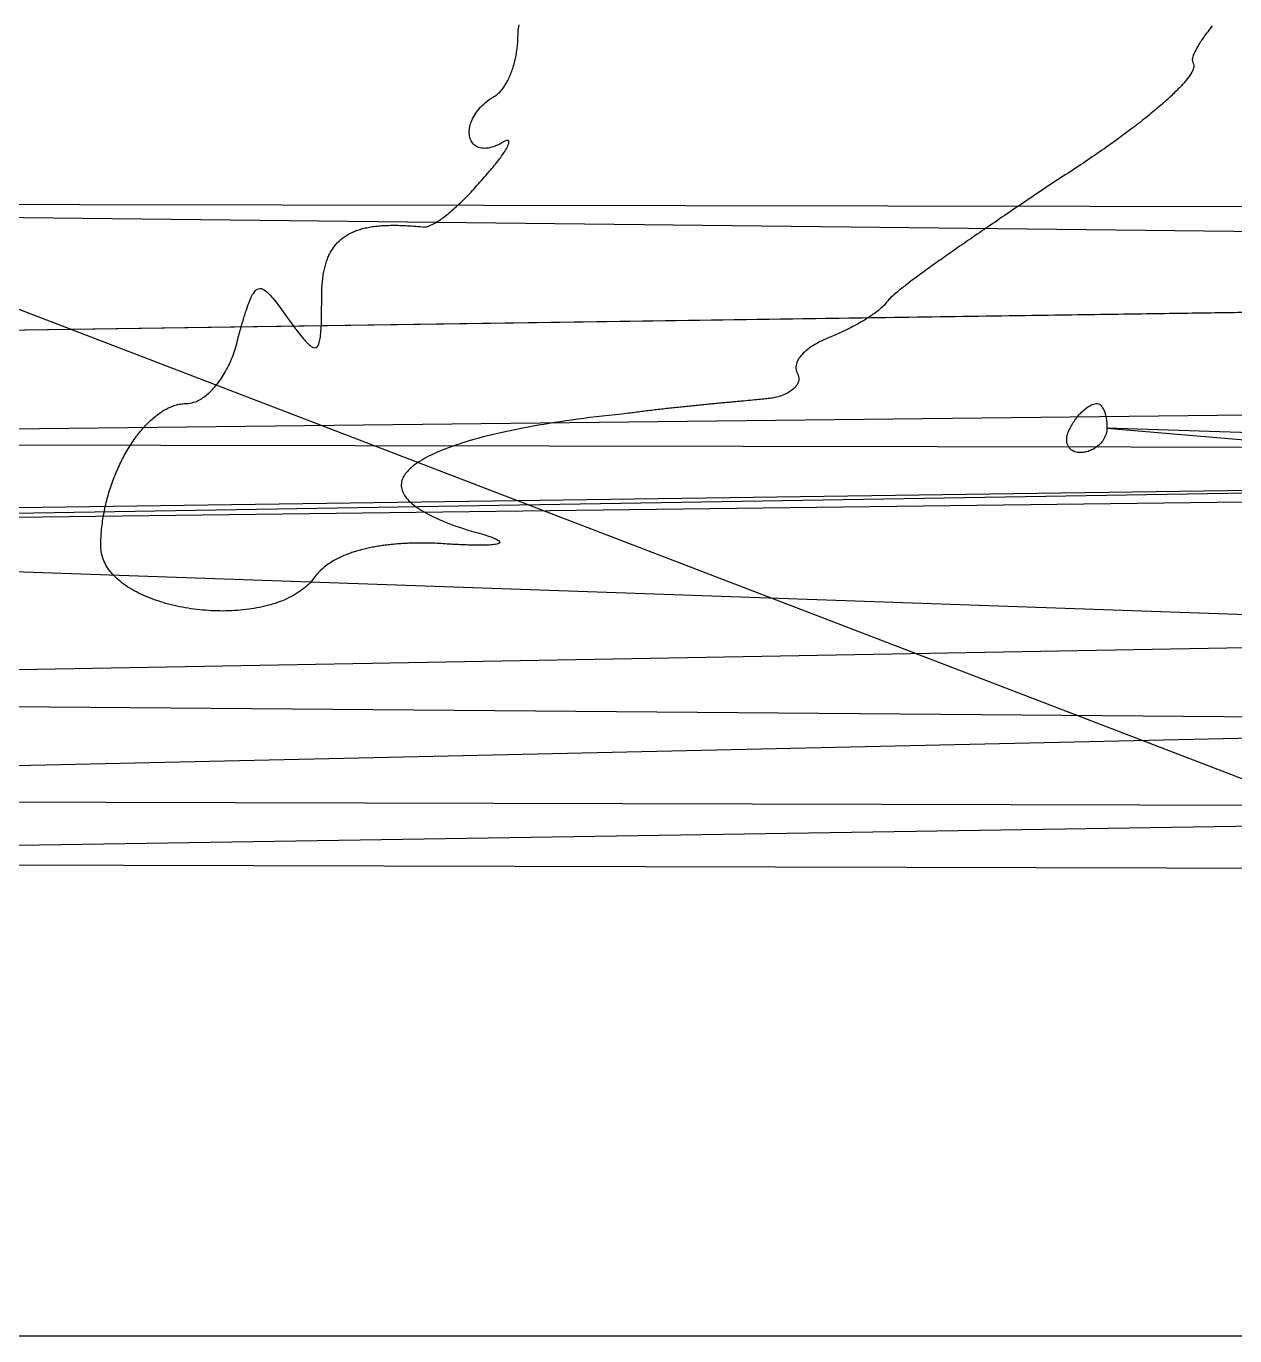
# Model space of a CAD drawing. Header units: metres. Extents: x 0 to 2740, y 0 to 1840.
# Drawn here: x 1310 to 1802, y 0 to 534 of the extents above; entities that cross this region are included whole.
import ezdxf

# ---------------------------------------------------------------- set-up
doc = ezdxf.new("R2010")
doc.units = ezdxf.units.M

msp = doc.modelspace()

# ---------------------------------------------------------------- linework, layer by layer
for points in [[(2156.177592, 92.248344), (0, 920)], [(1792.876634, 533.961875), (1792.397568, 533.3424), (1791.93175, 532.733125), (1791.479312, 532.1342), (1791.040386, 531.545775), (1790.615104, 530.968), (1790.203598, 530.401025), (1789.806, 529.845), (1789.422442, 529.300075), (1789.053056, 528.7664), (1788.697974, 528.244125), (1788.357328, 527.7334), (1788.03125, 527.234375), (1787.719872, 526.7472), (1787.423326, 526.272025), (1787.141744, 525.809), (1786.875258, 525.358275), (1786.624, 524.92), (1786.167696, 524.0814), (1785.773888, 523.2944), (1785.443632, 522.5602), (1785.177984, 521.88), (1784.978, 521.255), (1784.844736, 520.6864), (1784.779248, 520.1754), (1784.810406, 519.519525), (1785, 519), (1785.279567, 518.504559), (1785.400536, 517.920072), (1785.366309, 517.249293), (1785.258951, 516.755527), (1785.085137, 516.225449), (1784.845875, 515.659875), (1784.542173, 515.059621), (1784.175039, 514.425503), (1783.745481, 513.758337), (1783.254507, 513.058939), (1782.703125, 512.328125), (1782.092343, 511.566711), (1781.764992, 511.174784), (1781.423169, 510.775513), (1781.067, 510.369), (1780.696611, 509.955347), (1780.312128, 509.534656), (1779.913677, 509.107029), (1779.501384, 508.672568), (1779.075375, 508.231375), (1778.635776, 507.783552), (1778.182713, 507.329201), (1777.716312, 506.868424), (1777.236699, 506.401323), (1776.744, 505.928), (1776.238341, 505.448557), (1775.719848, 504.963096), (1775.188647, 504.471719), (1774.644864, 503.974528), (1774.088625, 503.471625), (1773.520056, 502.963112), (1772.939283, 502.449091), (1772.346432, 501.929664), (1771.741629, 501.404933), (1771.125, 500.875), (1770.496671, 500.339967), (1769.856768, 499.799936), (1769.205417, 499.255009), (1768.542744, 498.705288), (1767.868875, 498.150875), (1767.183936, 497.591872), (1766.488053, 497.028381), (1765.781352, 496.460504), (1765.063959, 495.888343), (1764.336, 495.312), (1763.597601, 494.731577), (1762.848888, 494.147176), (1762.089987, 493.558899), (1761.321024, 492.966848), (1760.542125, 492.371125), (1759.753416, 491.771832), (1758.955023, 491.169071), (1758.147072, 490.562944), (1757.329689, 489.953553), (1756.503, 489.341), (1755.667131, 488.725387), (1754.822208, 488.106816), (1753.968357, 487.485389), (1753.105704, 486.861208), (1752.234375, 486.234375), (1751.354496, 485.604992), (1750.466193, 484.973161), (1749.569592, 484.338984), (1748.664819, 483.702563), (1747.752, 483.064), (1746.831261, 482.423397), (1745.902728, 481.780856), (1744.966527, 481.136479), (1744.022784, 480.490368), (1743.071625, 479.842625), (1742.113176, 479.193352), (1741.147563, 478.542651), (1740.174912, 477.890624), (1739.195349, 477.237373), (1738.209, 476.583), (1737.215991, 475.927607), (1736.216448, 475.271296), (1735.210497, 474.614169), (1734.198264, 473.956328), (1733.179875, 473.297875), (1732.155456, 472.638912), (1731.125133, 471.979541), (1730.089032, 471.319864), (1729.047279, 470.659983), (1728, 470), (1726.980925, 469.310614), (1725.9638, 468.622512), (1724.948775, 467.935778), (1723.936, 467.250496), (1722.925625, 466.56675), (1721.9178, 465.884624), (1720.912675, 465.204202), (1719.9104, 464.525568), (1718.911125, 463.848806), (1717.915, 463.174), (1716.922175, 462.501234), (1715.9328, 461.830592), (1714.947025, 461.162158), (1713.965, 460.496016), (1712.986875, 459.83225), (1712.0128, 459.170944), (1711.042925, 458.512182), (1710.0774, 457.856048), (1709.116375, 457.202626), (1708.16, 456.552), (1707.208425, 455.904254), (1706.2618, 455.259472), (1705.320275, 454.617738), (1704.384, 453.979136), (1703.453125, 453.34375), (1702.5278, 452.711664), (1701.608175, 452.082962), (1700.6944, 451.457728), (1699.786625, 450.836046), (1698.885, 450.218), (1697.989675, 449.603674), (1697.1008, 448.993152), (1696.218525, 448.386518), (1695.343, 447.783856), (1694.474375, 447.18525), (1693.6128, 446.590784), (1692.758425, 446.000542), (1691.9114, 445.414608), (1691.071875, 444.833066), (1690.24, 444.256), (1689.415925, 443.683494), (1688.5998, 443.115632), (1687.791775, 442.552498), (1686.992, 441.994176), (1686.200625, 441.44075), (1685.4178, 440.892304), (1684.643675, 440.348922), (1683.8784, 439.810688), (1683.122125, 439.277686), (1682.375, 438.75), (1681.637175, 438.227714), (1680.9088, 437.710912), (1680.190025, 437.199678), (1679.481, 436.694096), (1678.781875, 436.19425), (1678.0928, 435.700224), (1677.413925, 435.212102), (1676.7454, 434.729968), (1676.087375, 434.253906), (1675.44, 433.784), (1674.803425, 433.320334), (1674.1778, 432.862992), (1673.563275, 432.412058), (1672.96, 431.967616), (1672.368125, 431.52975), (1671.7878, 431.098544), (1671.219175, 430.674082), (1670.6624, 430.256448), (1670.117625, 429.845726), (1669.585, 429.442), (1669.064675, 429.045354), (1668.5568, 428.655872), (1668.061525, 428.273638), (1667.579, 427.898736), (1667.109375, 427.53125), (1666.6528, 427.171264), (1666.209425, 426.818862), (1665.7794, 426.474128), (1665.362875, 426.137146), (1664.96, 425.808), (1664.570925, 425.486774), (1663.834775, 424.868418), (1663.155625, 424.28275), (1662.534675, 423.730442), (1661.973125, 423.212166), (1661.472175, 422.728594), (1661.033025, 422.280398), (1660.656875, 421.86825), (1660.2134, 421.319088), (1659.907907, 420.879404), (1659.498375, 420.3855), (1659.149184, 420.003648), (1658.765217, 419.612724), (1658.347608, 419.213376), (1657.897491, 418.806252), (1657.416, 418.392), (1656.904269, 417.971268), (1656.363432, 417.544704), (1655.794623, 417.112956), (1655.198976, 416.676672), (1654.787528, 416.383616), (1654.364992, 416.089024), (1653.931704, 415.793088), (1653.488, 415.496), (1653.034216, 415.197952), (1652.570688, 414.899136), (1652.097752, 414.599744), (1651.615744, 414.299968), (1651.125, 414), (1650.625856, 413.700032), (1650.118648, 413.400256), (1649.603712, 413.100864), (1649.081384, 412.802048), (1648.552, 412.504), (1648.015896, 412.206912), (1647.473408, 411.910976), (1646.924872, 411.616384), (1646.370624, 411.323328), (1645.811, 411.032), (1645.246336, 410.742592), (1644.676968, 410.455296), (1644.103232, 410.170304), (1643.525464, 409.887808), (1642.944, 409.608), (1642.359176, 409.331072), (1641.771328, 409.057216), (1641.180792, 408.786624), (1640.587904, 408.519488), (1639.993, 408.256), (1639.396416, 407.996352), (1638.798488, 407.740736), (1638.199552, 407.489344), (1637.599944, 407.242368), (1637, 407), (1636.40484, 406.757624), (1635.81952, 406.510592), (1635.24428, 406.259048), (1634.67936, 406.003136), (1634.125, 405.743), (1633.58144, 405.478784), (1633.04892, 405.210632), (1632.52768, 404.938688), (1632.01796, 404.663096), (1631.52, 404.384), (1631.03404, 404.101544), (1630.56032, 403.815872), (1630.09908, 403.527128), (1629.65056, 403.235456), (1629.215, 402.941), (1628.79264, 402.643904), (1628.38372, 402.344312), (1627.796065, 401.890559), (1627.24, 401.432), (1626.716335, 400.969121), (1626.22588, 400.502408), (1625.769445, 400.032347), (1625.34784, 399.559424), (1624.961875, 399.084125), (1624.61236, 398.606936), (1624.300105, 398.128343), (1624.02592, 397.648832), (1623.790615, 397.168889), (1623.595, 396.689), (1623.439885, 396.209651), (1623.297465, 395.572199), (1623.230405, 394.937723), (1623.240625, 394.307375), (1623.330045, 393.682307), (1623.500585, 393.063671), (1623.754165, 392.452619), (1624, 392), (1624.206592, 391.51552), (1624.347136, 391.02336), (1624.422784, 390.52544), (1624.434688, 390.02368), (1624.384, 389.52), (1624.271872, 389.01632), (1624.099456, 388.51456), (1623.867904, 388.01664), (1623.578368, 387.52448), (1623.232, 387.04), (1622.829952, 386.56512), (1622.373376, 386.10176), (1621.995853, 385.762955), (1621.588792, 385.43252), (1621.152679, 385.111265), (1620.688, 384.8), (1620.195241, 384.499535), (1619.674888, 384.21068), (1619.127427, 383.934245), (1618.553344, 383.67104), (1617.953125, 383.421875), (1617.327256, 383.18756), (1616.676223, 382.968905), (1616.000512, 382.76672), (1615.300609, 382.581815), (1614.577, 382.415), (1614.081664, 382.31424), (1613.576152, 382.22212), (1613.060608, 382.13888), (1612.535176, 382.06476), (1612, 382), (1611.439768, 381.9388), (1610.839744, 381.8752), (1610.200936, 381.8092), (1609.524352, 381.7408), (1608.811, 381.67), (1608.061888, 381.5968), (1607.278024, 381.5212), (1606.460416, 381.4432), (1605.610072, 381.3628), (1604.728, 381.28), (1603.815208, 381.1948), (1602.872704, 381.1072), (1601.901496, 381.0172), (1600.902592, 380.9248), (1600.393069, 380.8777), (1599.877, 380.83), (1599.354511, 380.7817), (1598.825728, 380.7328), (1598.290777, 380.6833), (1597.749784, 380.6332), (1597.202875, 380.5825), (1596.650176, 380.5312), (1596.091813, 380.4793), (1595.527912, 380.4268), (1594.958599, 380.3737), (1594.384, 380.32), (1593.804241, 380.2657), (1593.219448, 380.2108), (1592.629747, 380.1553), (1592.035264, 380.0992), (1591.436125, 380.0425), (1590.832456, 379.9852), (1590.224383, 379.9273), (1589.612032, 379.8688), (1588.995529, 379.8097), (1588.375, 379.75), (1587.750571, 379.6897), (1587.122368, 379.6288), (1586.490517, 379.5673), (1585.855144, 379.5052), (1585.216375, 379.4425), (1584.574336, 379.3792), (1583.929153, 379.3153), (1583.280952, 379.2508), (1582.629859, 379.1857), (1581.976, 379.12), (1581.319501, 379.0537), (1580.660488, 378.9868), (1579.999087, 378.9193), (1579.335424, 378.8512), (1578.669625, 378.7825), (1578.001816, 378.7132), (1577.332123, 378.6433), (1576.660672, 378.5728), (1575.987589, 378.5017), (1575.313, 378.43), (1574.637031, 378.3577), (1573.959808, 378.2848), (1573.281457, 378.2113), (1572.602104, 378.1372), (1571.921875, 378.0625), (1571.240896, 377.9872), (1570.559293, 377.9113), (1569.877192, 377.8348), (1569.194719, 377.7577), (1568.512, 377.68), (1567.829161, 377.6017), (1567.146328, 377.5228), (1566.463627, 377.4433), (1565.781184, 377.3632), (1565.099125, 377.2825), (1564.417576, 377.2012), (1563.736663, 377.1193), (1563.056512, 377.0368), (1562.377249, 376.9537), (1561.699, 376.87), (1561.021891, 376.7857), (1560.346048, 376.7008), (1559.671597, 376.6153), (1558.998664, 376.5292), (1558.327375, 376.4425), (1557.657856, 376.3552), (1556.990233, 376.2673), (1556.324632, 376.1788), (1555.661179, 376.0897), (1555, 376), (1552.288623, 375.726118), (1549.614584, 375.444544), (1546.978021, 375.155386), (1544.379072, 374.858752), (1541.817875, 374.55475), (1539.294568, 374.243488), (1536.809289, 373.925074), (1534.362176, 373.599616), (1531.953367, 373.267222), (1529.583, 372.928), (1527.251213, 372.582058), (1524.958144, 372.229504), (1522.703931, 371.870446), (1520.488712, 371.504992), (1518.312625, 371.13325), (1516.175808, 370.755328), (1514.078399, 370.371334), (1512.020536, 369.981376), (1510.002357, 369.585562), (1508.024, 369.184), (1506.085603, 368.776798), (1504.187304, 368.364064), (1502.329241, 367.945906), (1500.511552, 367.522432), (1498.734375, 367.09375), (1496.997848, 366.659968), (1495.302109, 366.221194), (1493.647296, 365.777536), (1492.033547, 365.329102), (1490.461, 364.876), (1488.929793, 364.418338), (1487.440064, 363.956224), (1485.991951, 363.489766), (1484.585592, 363.019072), (1483.221125, 362.54425), (1481.898688, 362.065408), (1480.618419, 361.582654), (1479.380456, 361.096096), (1478.184937, 360.605842), (1477.032, 360.112), (1475.921783, 359.614678), (1474.854424, 359.113984), (1473.830061, 358.610026), (1472.848832, 358.102912), (1471.910875, 357.59275), (1471.016328, 357.079648), (1470.165329, 356.563714), (1469.358016, 356.045056), (1468.594527, 355.523782), (1467.875, 355), (1467.199573, 354.473818), (1466.568384, 353.945344), (1465.981571, 353.414686), (1465.439272, 352.881952), (1464.941625, 352.34725), (1464.488768, 351.810688), (1464.080839, 351.272374), (1463.717976, 350.732416), (1463.400317, 350.190922), (1463.128, 349.648), (1462.901163, 349.103758), (1462.719944, 348.558304), (1462.584481, 348.011746), (1462.494912, 347.464192), (1462.451375, 346.91575), (1462.454008, 346.366528), (1462.502949, 345.816634), (1462.598336, 345.266176), (1462.740307, 344.715262), (1462.929, 344.164), (1463.164553, 343.612498), (1463.447104, 343.060864), (1463.776791, 342.509206), (1464.153752, 341.957632), (1464.578125, 341.40625), (1465.050048, 340.855168), (1465.569659, 340.304494), (1466.137096, 339.754336), (1466.752497, 339.204802), (1467.416, 338.656), (1468.127743, 338.108038), (1468.887864, 337.561024), (1469.696501, 337.015066), (1470.553792, 336.470272), (1471.459875, 335.92675), (1472.414888, 335.384608), (1473.418969, 334.843954), (1474.472256, 334.304896), (1475.574887, 333.767542), (1476.727, 333.232), (1477.928733, 332.698378), (1479.180224, 332.166784), (1480.481611, 331.637326), (1481.833032, 331.110112), (1483.234625, 330.58525), (1484.686528, 330.062848), (1486.188879, 329.543014), (1487.741816, 329.025856), (1489.345477, 328.511482), (1491, 328), (1491.563098, 327.850901), (1492.112384, 327.703608), (1492.647846, 327.558127), (1493.169472, 327.414464), (1493.67725, 327.272625), (1494.171168, 327.132616), (1495.117376, 326.858112), (1496.008, 326.591), (1496.842944, 326.331328), (1497.622112, 326.079144), (1498.345408, 325.834496), (1499.012736, 325.597432), (1499.624, 325.368), (1500.179104, 325.146248), (1500.677952, 324.932224), (1501.320534, 324.625783), (1501.836, 324.337), (1502.324992, 323.979704), (1502.632, 323.504), (1502.340254, 323.041923), (1501.857798, 322.823551), (1501.344672, 322.681864), (1500.701514, 322.559293), (1500.200342, 322.488279), (1499.641138, 322.425881), (1499.023806, 322.372147), (1498.34825, 322.327125), (1497.614374, 322.290863), (1496.822082, 322.263409), (1495.971278, 322.244811), (1495.061866, 322.235117), (1494.09375, 322.234375), (1493.587648, 322.237376), (1493.066834, 322.242633), (1492.531296, 322.250152), (1491.981022, 322.259939), (1491.416, 322.272), (1490.836218, 322.286341), (1490.241664, 322.302968), (1489.632326, 322.321887), (1489.008192, 322.343104), (1488.36925, 322.366625), (1487.715488, 322.392456), (1487.046894, 322.420603), (1486.363456, 322.451072), (1485.665162, 322.483869), (1484.952, 322.519), (1484.223958, 322.556471), (1483.481024, 322.596288), (1482.723186, 322.638457), (1481.950432, 322.682984), (1481.16275, 322.729875), (1480.360128, 322.779136), (1479.542554, 322.830773), (1478.710016, 322.884792), (1477.862502, 322.941199), (1477, 323), (1476.252104, 323.028201), (1475.508432, 323.052808), (1474.769008, 323.073827), (1474.033856, 323.091264), (1473.303, 323.105125), (1472.576464, 323.115416), (1471.854272, 323.122143), (1471.136448, 323.125312), (1470.423016, 323.124929), (1469.714, 323.121), (1469.009424, 323.113531), (1468.309312, 323.102528), (1467.613688, 323.087997), (1466.922576, 323.069944), (1466.236, 323.048375), (1465.553984, 323.023296), (1464.876552, 322.994713), (1464.203728, 322.962632), (1463.535536, 322.927059), (1462.872, 322.888), (1462.213144, 322.845461), (1461.558992, 322.799448), (1460.909568, 322.749967), (1460.264896, 322.697024), (1459.625, 322.640625), (1458.989904, 322.580776), (1458.359632, 322.517483), (1457.734208, 322.450752), (1457.113656, 322.380589), (1456.498, 322.307), (1455.887264, 322.229991), (1455.281472, 322.149568), (1454.680648, 322.065737), (1454.084816, 321.978504), (1453.494, 321.887875), (1452.908224, 321.793856), (1452.327512, 321.696453), (1451.751888, 321.595672), (1451.181376, 321.491519), (1450.616, 321.384), (1450.055784, 321.273121), (1449.500752, 321.158888), (1448.950928, 321.041307), (1448.406336, 320.920384), (1447.867, 320.796125), (1447.332944, 320.668536), (1446.804192, 320.537623), (1446.280768, 320.403392), (1445.762696, 320.265849), (1445.25, 320.125), (1444.742704, 319.980851), (1444.240832, 319.833408), (1443.744408, 319.682677), (1443.253456, 319.528664), (1442.768, 319.371375), (1442.288064, 319.210816), (1441.813672, 319.046993), (1440.881616, 318.709579), (1439.972024, 318.359181), (1439.085088, 317.995847), (1438.221, 317.619625), (1437.379952, 317.230563), (1436.562136, 316.828709), (1435.767744, 316.414111), (1434.996968, 315.986817), (1434.25, 315.546875), (1433.527032, 315.094333), (1432.828256, 314.629239), (1432.153864, 314.151641), (1431.504048, 313.661587), (1430.879, 313.159125), (1430.278912, 312.644303), (1429.703976, 312.117169), (1429.154384, 311.577771), (1428.630328, 311.026157), (1428.132, 310.462375), (1427.659592, 309.886473), (1427.213296, 309.298499), (1426.44482, 308.290183), (1425.85976, 307.600664), (1425.24554, 306.931341), (1424.60288, 306.282112), (1423.9325, 305.652875), (1423.23512, 305.043528), (1422.51146, 304.453969), (1421.76224, 303.884096), (1420.98818, 303.333807), (1420.19, 302.803), (1419.36842, 302.291573), (1418.52416, 301.799424), (1417.65794, 301.326451), (1416.77048, 300.872552), (1415.8625, 300.437625), (1414.93472, 300.021568), (1413.98786, 299.624279), (1413.02264, 299.245656), (1412.03978, 298.885597), (1411.04, 298.544), (1410.02402, 298.220763), (1408.99256, 297.915784), (1407.94634, 297.628961), (1406.88608, 297.360192), (1405.8125, 297.109375), (1404.72632, 296.876408), (1403.62826, 296.661189), (1402.51904, 296.463616), (1401.39938, 296.283587), (1400.27, 296.121), (1399.13162, 295.975753), (1397.98496, 295.847744), (1396.83074, 295.736871), (1395.66968, 295.643032), (1394.5025, 295.566125), (1393.32992, 295.506048), (1392.15266, 295.462699), (1390.97144, 295.435976), (1389.78698, 295.425777), (1388.6, 295.432), (1387.41122, 295.454543), (1386.22136, 295.493304), (1385.03114, 295.548181), (1383.84128, 295.619072), (1382.6525, 295.705875), (1381.46552, 295.808488), (1380.28106, 295.926809), (1379.09984, 296.060736), (1377.92258, 296.210167), (1376.75, 296.375), (1375.58282, 296.555133), (1374.42176, 296.750464), (1373.26754, 296.960891), (1372.12088, 297.186312), (1370.9825, 297.426625), (1369.85312, 297.681728), (1368.73346, 297.951519), (1367.62424, 298.235896), (1366.52618, 298.534757), (1365.44, 298.848), (1364.36642, 299.175523), (1363.30616, 299.517224), (1362.25994, 299.873001), (1361.22848, 300.242752), (1360.2125, 300.626375), (1359.21272, 301.023768), (1358.22986, 301.434829), (1357.26464, 301.859456), (1356.31778, 302.297547), (1355.39, 302.749), (1354.48202, 303.213713), (1353.59456, 303.691584), (1352.72834, 304.182511), (1351.88408, 304.686392), (1351.0625, 305.203125), (1350.26432, 305.732608), (1349.49026, 306.274739), (1348.74104, 306.829416), (1348.01738, 307.396537), (1347.32, 307.976), (1346.64962, 308.567703), (1346.00696, 309.171544), (1345.39274, 309.787421), (1344.80768, 310.415232), (1344.2525, 311.054875), (1343.72792, 311.706248), (1343.23466, 312.369249), (1342.77344, 313.043776), (1342.34498, 313.729727), (1341.95, 314.427), (1341.58922, 315.135493), (1341.26336, 315.855104), (1340.97314, 316.585731), (1340.71928, 317.327272), (1340.5025, 318.079625), (1340.32352, 318.842688), (1340.18306, 319.616359), (1340.08184, 320.400536), (1340.02058, 321.195117), (1340, 322), (1340.005381, 322.840568), (1340.021448, 323.682144), (1340.048087, 324.524536), (1340.085184, 325.367552), (1340.132625, 326.211), (1340.190296, 327.054688), (1340.258083, 327.898424), (1340.335872, 328.742016), (1340.423549, 329.585272), (1340.521, 330.428), (1340.628111, 331.270008), (1340.744768, 332.111104), (1340.870857, 332.951096), (1341.006264, 333.789792), (1341.150875, 334.627), (1341.304576, 335.462528), (1341.467253, 336.296184), (1341.638792, 337.127776), (1341.819079, 337.957112), (1342.008, 338.784), (1342.205441, 339.608248), (1342.411288, 340.429664), (1342.625427, 341.248056), (1342.847744, 342.063232), (1343.078125, 342.875), (1343.316456, 343.683168), (1343.562623, 344.487544), (1343.816512, 345.287936), (1344.078009, 346.084152), (1344.347, 346.876), (1344.623371, 347.663288), (1344.907008, 348.445824), (1345.197797, 349.223416), (1345.495624, 349.995872), (1345.800375, 350.763), (1346.111936, 351.524608), (1346.430193, 352.280504), (1346.755032, 353.030496), (1347.086339, 353.774392), (1347.424, 354.512), (1347.767901, 355.243128), (1348.117928, 355.967584), (1348.473967, 356.685176), (1348.835904, 357.395712), (1349.203625, 358.099), (1349.577016, 358.794848), (1349.955963, 359.483064), (1350.340352, 360.163456), (1350.730069, 360.835832), (1351.125, 361.5), (1351.525031, 362.155768), (1351.930048, 362.802944), (1352.339937, 363.441336), (1352.754584, 364.070752), (1353.173875, 364.691), (1353.597696, 365.301888), (1354.025933, 365.903224), (1354.458472, 366.494816), (1354.895199, 367.076472), (1355.336, 367.648), (1355.780761, 368.209208), (1356.229368, 368.759904), (1356.681707, 369.299896), (1357.137664, 369.828992), (1357.597125, 370.347), (1358.059976, 370.853728), (1358.526103, 371.348984), (1358.995392, 371.832576), (1359.467729, 372.304312), (1359.943, 372.764), (1360.421091, 373.211448), (1360.901888, 373.646464), (1361.385277, 374.068856), (1361.871144, 374.478432), (1362.359375, 374.875), (1362.849856, 375.258368), (1363.342473, 375.628344), (1363.837112, 375.984736), (1364.333659, 376.327352), (1364.832, 376.656), (1365.332021, 376.970488), (1365.833608, 377.270624), (1366.336647, 377.556216), (1366.841024, 377.827072), (1367.346625, 378.083), (1367.853336, 378.323808), (1368.361043, 378.549304), (1368.869632, 378.759296), (1369.378989, 378.953592), (1369.889, 379.132), (1370.399551, 379.294328), (1370.910528, 379.440384), (1371.421817, 379.569976), (1371.933304, 379.682912), (1372.444875, 379.779), (1372.956416, 379.858048), (1373.467813, 379.919864), (1373.978952, 379.964256), (1374.489719, 379.991032), (1375, 380), (1375.725157, 380.032157), (1376.459656, 380.127656), (1376.953792, 380.225792), (1377.451, 380.351), (1377.950848, 380.502848), (1378.452904, 380.680904), (1378.956736, 380.884736), (1379.461912, 381.113912), (1379.968, 381.368), (1380.474568, 381.646568), (1380.981184, 381.949184), (1381.487416, 382.275416), (1381.992832, 382.624832), (1382.497, 382.997), (1382.999488, 383.391488), (1383.499864, 383.807864), (1383.997696, 384.245696), (1384.492552, 384.704552), (1384.984, 385.184), (1385.471608, 385.683608), (1385.954944, 386.202944), (1386.433576, 386.741576), (1386.907072, 387.299072), (1387.375, 387.875), (1387.836928, 388.468928), (1388.292424, 389.080424), (1388.741056, 389.709056), (1389.182392, 390.354392), (1389.616, 391.016), (1390.041448, 391.693448), (1390.458304, 392.386304), (1390.866136, 393.094136), (1391.264512, 393.816512), (1391.653, 394.553), (1392.031168, 395.303168), (1392.398584, 396.066584), (1392.754816, 396.842816), (1393.099432, 397.631432), (1393.432, 398.432), (1393.752088, 399.244088), (1394.059264, 400.067264), (1394.353096, 400.901096), (1394.633152, 401.745152), (1394.899, 402.599), (1395.150208, 403.462208), (1395.386344, 404.334344), (1395.606976, 405.214976), (1395.811672, 406.103672), (1396, 407), (1396.208217, 407.742508), (1396.412936, 408.470064), (1396.614259, 409.182716), (1396.812288, 409.880512), (1397.007125, 410.5635), (1397.198872, 411.231728), (1397.387631, 411.885244), (1397.573504, 412.524096), (1397.756593, 413.148332), (1397.937, 413.758), (1398.114827, 414.353148), (1398.290176, 414.933824), (1398.463149, 415.500076), (1398.633848, 416.051952), (1398.802375, 416.5895), (1398.968832, 417.112768), (1399.133321, 417.621804), (1399.295944, 418.116656), (1399.456803, 418.597372), (1399.773637, 419.516588), (1400.084639, 420.379836), (1400.390625, 421.1875), (1400.692411, 421.939964), (1400.990813, 422.637612), (1401.286647, 423.280828), (1401.580729, 423.869996), (1401.873875, 424.4055), (1402.166901, 424.887724), (1402.460623, 425.317052), (1402.904296, 425.862704), (1403.354125, 426.2915), (1403.812864, 426.604736), (1404.283267, 426.803708), (1404.933375, 426.8935), (1405.441704, 426.830896), (1405.970877, 426.658348), (1406.523648, 426.377152), (1407.102771, 425.988604), (1407.504853, 425.670572), (1407.920687, 425.305788), (1408.351089, 424.894636), (1408.796875, 424.4375), (1409.258861, 423.934764), (1409.737863, 423.386812), (1410.234697, 422.794028), (1410.750179, 422.156796), (1411.285125, 421.4755), (1411.840351, 420.750524), (1412.416673, 419.982252), (1413.014907, 419.171068), (1413.322496, 418.749504), (1413.635869, 418.317356), (1413.955128, 417.874672), (1414.280375, 417.4215), (1414.611712, 416.957888), (1414.949241, 416.483884), (1415.293064, 415.999536), (1415.643283, 415.504892), (1416, 415), (1416.386411, 414.465705), (1416.765688, 413.94284), (1417.137897, 413.431435), (1417.503104, 412.93152), (1417.861375, 412.443125), (1418.212776, 411.96628), (1418.557373, 411.501015), (1418.895232, 411.04736), (1419.226419, 410.605345), (1419.551, 410.175), (1419.869041, 409.756355), (1420.180608, 409.34944), (1420.784584, 408.57092), (1421.363456, 407.83968), (1421.917752, 407.15596), (1422.448, 406.52), (1422.954728, 405.93204), (1423.438464, 405.39232), (1423.899736, 404.90108), (1424.339072, 404.45856), (1424.757, 404.065), (1425.154048, 403.72064), (1425.711625, 403.296875), (1426.225192, 402.98516), (1426.696531, 402.786305), (1427.262375, 402.698125), (1427.760539, 402.813945), (1428.195247, 403.135685), (1428.570723, 403.665265), (1428.816, 404.2), (1429.032117, 404.853535), (1429.160875, 405.355625), (1429.277993, 405.911115), (1429.383999, 406.520245), (1429.479421, 407.183255), (1429.564787, 407.900385), (1429.640625, 408.671875), (1429.707463, 409.497965), (1429.765829, 410.378895), (1429.816251, 411.314905), (1429.859257, 412.306235), (1429.878144, 412.82272), (1429.895375, 413.353125), (1429.911016, 413.89748), (1429.925133, 414.455815), (1429.937792, 415.02816), (1429.949059, 415.614545), (1429.959, 416.215), (1429.967681, 416.829555), (1429.975168, 417.45824), (1429.981527, 418.101085), (1429.986824, 418.75812), (1429.991125, 419.429375), (1429.994496, 420.11488), (1429.997003, 420.814665), (1429.998712, 421.52876), (1429.999689, 422.257195), (1430, 423), (1430.003308, 423.744608), (1430.013264, 424.478464), (1430.029916, 425.201616), (1430.053312, 425.914112), (1430.0835, 426.616), (1430.120528, 427.307328), (1430.164444, 427.988144), (1430.215296, 428.658496), (1430.273132, 429.318432), (1430.338, 429.968), (1430.409948, 430.607248), (1430.489024, 431.236224), (1430.575276, 431.854976), (1430.668752, 432.463552), (1430.7695, 433.062), (1430.877568, 433.650368), (1430.993004, 434.228704), (1431.115856, 434.797056), (1431.246172, 435.355472), (1431.384, 435.904), (1431.529388, 436.442688), (1431.682384, 436.971584), (1431.843036, 437.490736), (1432.011392, 438.000192), (1432.1875, 438.5), (1432.371408, 438.990208), (1432.563164, 439.470864), (1432.762816, 439.942016), (1432.970412, 440.403712), (1433.186, 440.856), (1433.641344, 441.732544), (1434.129232, 442.572032), (1434.650048, 443.374848), (1435.204176, 444.141376), (1435.792, 444.872), (1436.413904, 445.567104), (1437.070272, 446.227072), (1437.761488, 446.852288), (1438.487936, 447.443136), (1439.25, 448), (1440.048064, 448.523264), (1440.882512, 449.013312), (1441.753728, 449.470528), (1442.662096, 449.895296), (1443.130332, 450.095632), (1443.608, 450.288), (1444.095148, 450.472448), (1444.591824, 450.649024), (1445.098076, 450.817776), (1445.613952, 450.978752), (1446.1395, 451.132), (1446.674768, 451.277568), (1447.219804, 451.415504), (1447.774656, 451.545856), (1448.339372, 451.668672), (1448.914, 451.784), (1449.498588, 451.891888), (1450.093184, 451.992384), (1450.697836, 452.085536), (1451.312592, 452.171392), (1451.9375, 452.25), (1452.572608, 452.321408), (1453.217964, 452.385664), (1453.873616, 452.442816), (1454.539612, 452.492912), (1455.216, 452.536), (1455.902828, 452.572128), (1456.600144, 452.601344), (1457.307996, 452.623696), (1458.026432, 452.639232), (1458.7555, 452.648), (1459.495248, 452.650048), (1460.245724, 452.645424), (1461.006976, 452.634176), (1461.779052, 452.616352), (1462.562, 452.592), (1463.355868, 452.561168), (1464.160704, 452.523904), (1464.976556, 452.480256), (1465.803472, 452.430272), (1466.6415, 452.374), (1467.490688, 452.311488), (1468.351084, 452.242784), (1469.222736, 452.167936), (1470.105692, 452.086992), (1471, 452), (1471.513088, 451.927552), (1472.090304, 451.948416), (1472.728576, 452.059904), (1473.2455, 452.201375), (1473.793744, 452.391176), (1474.372012, 452.628173), (1474.979008, 452.911232), (1475.613436, 453.239219), (1476.050988, 453.482277), (1476.499772, 453.744463), (1476.959404, 454.025441), (1477.4295, 454.324875), (1477.909676, 454.642429), (1478.399548, 454.977767), (1478.898732, 455.330553), (1479.406844, 455.700451), (1479.9235, 456.087125), (1480.448316, 456.490239), (1480.980908, 456.909457), (1481.520892, 457.344443), (1482.067884, 457.794861), (1482.6215, 458.260375), (1483.181356, 458.740649), (1483.747068, 459.235347), (1484.318252, 459.744133), (1484.894524, 460.266671), (1485.4755, 460.802625), (1486.060796, 461.351659), (1486.650028, 461.913437), (1487.242812, 462.487623), (1487.838764, 463.073881), (1488.4375, 463.671875), (1489.038636, 464.281269), (1489.641788, 464.901727), (1490.246572, 465.532913), (1490.852604, 466.174491), (1491.4595, 466.826125), (1492.066876, 467.487479), (1492.674348, 468.158217), (1493.281532, 468.838003), (1493.888044, 469.526501), (1494.4935, 470.223375), (1495.097516, 470.928289), (1495.699708, 471.640907), (1496.327301, 472.358196), (1496.965727, 473.063692), (1497.582625, 473.7545), (1498.178043, 474.430428), (1498.752029, 475.091284), (1499.304631, 475.736876), (1499.835897, 476.367012), (1500.345875, 476.9815), (1500.834613, 477.580148), (1501.302159, 478.162764), (1501.748561, 478.729156), (1502.173867, 479.279132), (1502.578125, 479.8125), (1502.961383, 480.329068), (1503.323689, 480.828644), (1503.665091, 481.311036), (1503.985637, 481.776052), (1504.285375, 482.2235), (1504.564353, 482.653188), (1504.944, 483.264), (1505.277207, 483.833772), (1505.564136, 484.361856), (1505.804949, 484.847604), (1506.054577, 485.428292), (1506.222893, 485.931028), (1506.319528, 486.447488), (1506.243809, 486.956164), (1505.787752, 487.230592), (1505.261504, 487.168384), (1504.688269, 486.962324), (1504.142057, 486.694372), (1503.681536, 486.432256), (1503.177599, 486.117004), (1502.553606, 485.767765), (1501.682562, 485.349255), (1500.84075, 484.990625), (1500.028458, 484.690195), (1499.245974, 484.446285), (1498.493586, 484.257215), (1497.771582, 484.121305), (1497.08025, 484.036875), (1496.419878, 484.002245), (1495.790754, 484.015735), (1495.193166, 484.075665), (1494.627402, 484.180355), (1494.09375, 484.328125), (1493.592498, 484.517295), (1493.123934, 484.746185), (1492.688346, 485.013115), (1492.286022, 485.316405), (1491.91725, 485.654375), (1491.427632, 486.22268), (1491.144, 486.64), (1490.894928, 487.08612), (1490.680704, 487.55936), (1490.501616, 488.05804), (1490.357952, 488.58048), (1490.25, 489.125), (1490.178048, 489.68992), (1490.142384, 490.27356), (1490.143296, 490.87424), (1490.181072, 491.49028), (1490.256, 492.12), (1490.368368, 492.76172), (1490.518464, 493.41376), (1490.706576, 494.07444), (1490.932992, 494.74208), (1491.198, 495.415), (1491.501888, 496.09152), (1491.844944, 496.76996), (1492.227456, 497.44864), (1492.649712, 498.12588), (1493.112, 498.8), (1493.614608, 499.46932), (1494.157824, 500.13216), (1494.741936, 500.78684), (1495.367232, 501.43168), (1496.034, 502.065), (1496.742528, 502.68512), (1497.493104, 503.29036), (1498.286016, 503.87904), (1498.698438, 504.166645), (1499.121552, 504.44948), (1499.555394, 504.727335), (1500, 505), (1500.534546, 505.294003), (1501.057968, 505.634824), (1501.569942, 506.020681), (1502.070144, 506.449792), (1502.55825, 506.920375), (1503.033936, 507.430648), (1503.496878, 507.978829), (1503.946752, 508.563136), (1504.239248, 508.971864), (1504.525696, 509.395328), (1504.806, 509.833), (1505.080064, 510.284352), (1505.347792, 510.748856), (1505.609088, 511.225984), (1505.863856, 511.715208), (1506.112, 512.216), (1506.353424, 512.727832), (1506.588032, 513.250176), (1506.815728, 513.782504), (1507.036416, 514.324288), (1507.25, 514.875), (1507.456384, 515.434112), (1507.655472, 516.001096), (1507.847168, 516.575424), (1508.031376, 517.156568), (1508.208, 517.744), (1508.376944, 518.337192), (1508.538112, 518.935616), (1508.691408, 519.538744), (1508.836736, 520.146048), (1508.974, 520.757), (1509.103104, 521.371072), (1509.223952, 521.987736), (1509.336448, 522.606464), (1509.440496, 523.226728), (1509.536, 523.848), (1509.622864, 524.469752), (1509.700992, 525.091456), (1509.770288, 525.712584), (1509.830656, 526.332608), (1509.882, 526.951), (1509.924224, 527.567232), (1509.957232, 528.180776), (1509.980928, 528.791104), (1509.995216, 529.397688), (1510, 530), (1510.014616, 530.697716), (1510.058128, 531.410528), (1510.130032, 532.137932), (1510.229824, 532.879424), (1510.357, 533.6345), (1510.511056, 534.402656)], [(1898, 449), (755, 462)], [(755.087603, 462.090894), (1990, 460)], [(2029.326399, 420.180013), (693, 401)], [(693, 401), (1990, 420)], [(1997, 362), (1750, 370), (1749.976256, 369.40032), (1749.906048, 368.80256), (1749.790912, 368.20864), (1749.632384, 367.62048), (1749.432, 367.04), (1749.191296, 366.46912), (1748.911808, 365.90976), (1748.595072, 365.36384), (1748.242624, 364.83328), (1747.856, 364.32), (1747.436736, 363.82592), (1746.986368, 363.35296), (1746.506432, 362.90304), (1745.998464, 362.47808), (1745.464, 362.08), (1745.046688, 361.800235), (1744.615984, 361.53748), (1744.172536, 361.292545), (1743.716992, 361.06624), (1743.25, 360.859375), (1742.772208, 360.67276), (1742.284264, 360.507205), (1741.786816, 360.36352), (1741.280512, 360.242515), (1740.766, 360.145), (1740.243928, 360.071785), (1739.714944, 360.02368), (1739.179696, 360.001495), (1738.558154, 360.013365), (1737.994786, 360.071785), (1737.461562, 360.174845), (1736.95925, 360.320625), (1736.488618, 360.507205), (1735.946048, 360.79488), (1735.455678, 361.139555), (1735.019008, 361.53748), (1734.637538, 361.984905), (1734.312768, 362.47808), (1734.046198, 363.013255), (1733.839328, 363.58668), (1733.693658, 364.194605), (1733.622194, 364.703265), (1733.591626, 365.229685), (1733.602722, 365.771945), (1733.65625, 366.328125), (1733.752978, 366.896305), (1733.893674, 367.474565), (1734.079106, 368.060985), (1734.310042, 368.653645), (1734.58725, 369.250625), (1734.825984, 369.70004), (1735.090596, 370.179398), (1735.369344, 370.710272), (1735.658028, 371.229914), (1735.956, 371.738), (1736.262612, 372.234206), (1736.577216, 372.718208), (1736.899164, 373.189682), (1737.227808, 373.648304), (1737.5625, 374.09375), (1737.902592, 374.525696), (1738.247436, 374.943818), (1738.596384, 375.347792), (1738.948788, 375.737294), (1739.304, 376.112), (1739.661372, 376.471586), (1740.140108, 376.926954), (1740.619996, 377.354098), (1741.0995, 377.75225), (1741.577084, 378.120642), (1742.051212, 378.458506), (1742.520348, 378.765074), (1742.982956, 379.039578), (1743.4375, 379.28125), (1743.992, 379.536), (1744.5285, 379.73675), (1745.044, 379.882), (1745.630656, 379.980928), (1746.179946, 379.989254), (1746.716544, 379.830656), (1747.184, 379.536), (1747.580634, 379.164566), (1747.908126, 378.765074), (1748.221362, 378.293438), (1748.469632, 377.847168), (1748.704702, 377.354098), (1748.925072, 376.815728), (1749.129242, 376.233558), (1749.279906, 375.737294), (1749.418474, 375.214726), (1749.544178, 374.666622), (1749.65625, 374.09375), (1749.753922, 373.496878), (1749.836426, 372.876774), (1749.902994, 372.234206), (1749.952858, 371.569942), (1749.978832, 371.057968), (1749.994654, 370.534546), (1750, 370), (2067, 343)], [(2047, 378), (811, 364)], [(811, 364), (1997, 362)], [(2195, 350), (775, 330)], [(859, 328), (2195, 350)], [(2067, 343), (859, 328)], [(775, 330), (2064, 285)], [(2064, 285), (950, 265)], [(873, 260), (2095, 250)], [(2095, 250), (710, 219)], [(709.998802, 219.150892), (2290, 215)], [(2289.998802, 215.239694), (871, 193)], [(871, 193), (2040, 190)], [(1305.4, 0), (1316.1, 0), (1326.8, 0), (1337.5, 0), (1348.2, 0), (1358.9, 0), (1369.6, 0), (1380.3, 0), (1391, 0), (1401.7, 0), (1412.4, 0), (1423.1, 0), (1433.8, 0), (1444.5, 0), (1455.2, 0), (1465.9, 0), (1476.6, 0), (1487.3, 0), (1498, 0), (1508.7, 0), (1519.4, 0), (1530.1, 0), (1540.8, 0), (1551.5, 0), (1562.2, 0), (1572.9, 0), (1583.6, 0), (1594.3, 0), (1605, 0), (1615.7, 0), (1626.4, 0), (1637.1, 0), (1647.8, 0), (1658.5, 0), (1669.2, 0), (1679.9, 0), (1690.6, 0), (1701.3, 0), (1712, 0), (1722.7, 0), (1733.4, 0), (1744.1, 0), (1754.8, 0), (1765.5, 0), (1776.2, 0), (1786.9, 0), (1797.6, 0), (1808.3, 0)]]:
    msp.add_lwpolyline(points)

doc.saveas('drawing.dxf')
